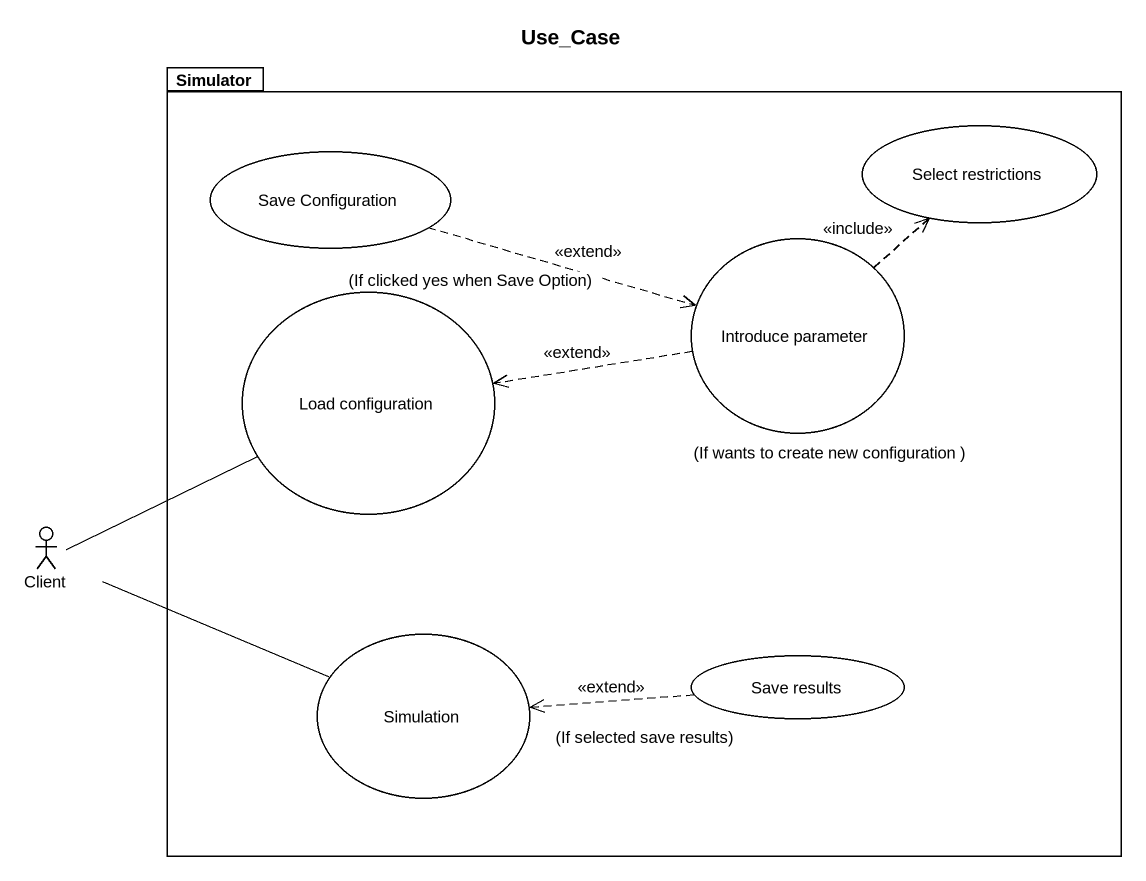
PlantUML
@startuml
title Use_Case
package Simulator {
  usecase "Select restrictions" as Select_restrictions
  usecase "Save Configuration" as Save_Configuration
  usecase "Introduce parameter" as Introduce_parameter
  usecase "Load configuration" as Load_configuration
  usecase Simulation
  usecase "Save results" as Save_results
}
actor Client
Save_Configuration .right.> Introduce_parameter : <<extend>>\n(If clicked yes when Save Option)
Introduce_parameter .up.> Select_restrictions : <<include>>
Introduce_parameter .left.> Load_configuration : <<extend>>\n(If wants to create new configuration )
Client -right- Load_configuration
Client -right- Simulation
Save_results .left.> Simulation : <<extend>>\n(If selected save results)
@enduml
